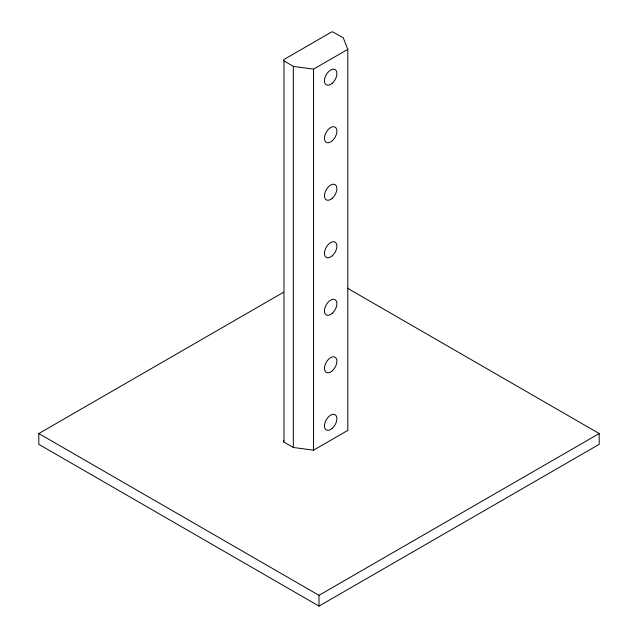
<?xml version="1.0" encoding="UTF-8"?>
<svg xmlns="http://www.w3.org/2000/svg" width="638" height="638" viewBox="0 0 638 638"><rect width="100%" height="100%" fill="white"/><g stroke="black" fill="none" stroke-linecap="round" stroke-linejoin="round"><path stroke-width="0.96" d="M283.655 440.738L283.352 441.352L283.974 442.086L293.313 447.477L313.553 450.173L347.798 430.403L347.798 49.349L343.252 37.738L332.805 31.94A2.201 1.268 0 0 0 331.664 31.94L283.655 59.685L283.408 60.458L293.313 66.424L313.553 69.119L347.798 49.349M347.447 288.209L599.194 433.545L599.194 444.335L319 606.1L38.806 444.335L38.806 433.545L283.655 292.188M38.806 433.545L319 595.318L599.194 433.545M319 595.318L319 606.1M313.553 69.119L313.553 450.173M293.313 66.424L293.313 447.477M283.974 61.033L283.974 442.086M332.286 428.329A8.804 5.08 -60 0 0 335.078 414.692A8.804 5.08 -60 0 0 324.662 423.927A8.804 5.08 -60 0 0 332.286 428.329M332.286 370.814A8.804 5.08 -60 0 0 335.078 357.168A8.804 5.08 -60 0 0 324.662 366.411A8.804 5.08 -60 0 0 332.286 370.814M332.286 313.29A8.804 5.08 -60 0 0 335.078 299.653A8.804 5.08 -60 0 0 324.662 308.888A8.804 5.08 -60 0 0 332.286 313.29M332.286 255.774A8.804 5.08 -60 0 0 335.078 242.137A8.804 5.08 -60 0 0 324.662 251.372A8.804 5.08 -60 0 0 332.286 255.774M332.286 198.258A8.804 5.08 -60 0 0 335.078 184.621A8.804 5.08 -60 0 0 324.662 193.856A8.804 5.08 -60 0 0 332.286 198.258M332.286 140.743A8.804 5.08 -60 0 0 335.078 127.098A8.804 5.08 -60 0 0 324.662 136.341A8.804 5.08 -60 0 0 332.286 140.743M332.286 83.219A8.804 5.08 -60 0 0 335.078 69.582A8.804 5.08 -60 0 0 324.662 78.817A8.804 5.08 -60 0 0 332.286 83.219"/></g></svg>
